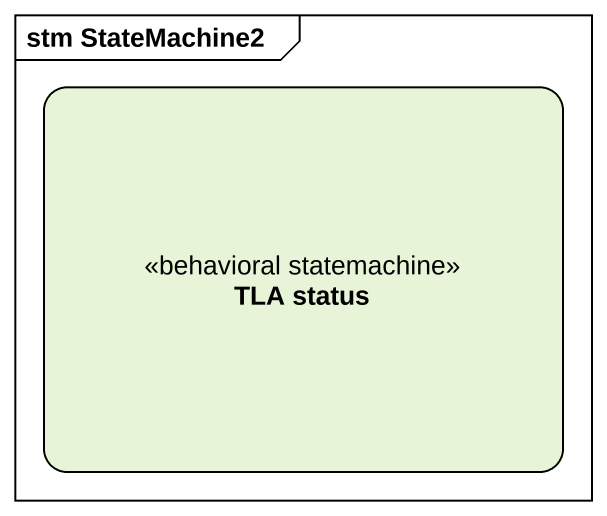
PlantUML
@startuml
mainframe stm StateMachine2
hide empty description
state "TLA status" as TLA_status <<behavioral statemachine>>
@enduml
